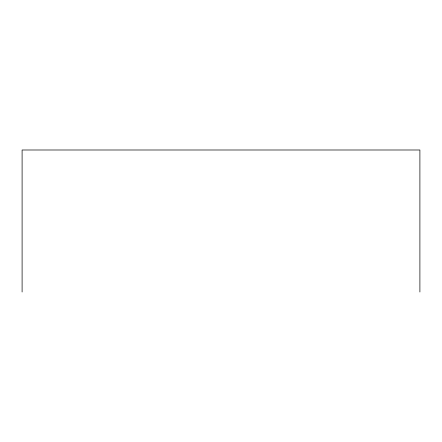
<?xml version="1.0" encoding="UTF-8"?>
<svg xmlns="http://www.w3.org/2000/svg" width="442" height="442" viewBox="0 0 442 442"><rect width="100%" height="100%" fill="white"/><g stroke="black" fill="none" stroke-linecap="round" stroke-linejoin="round"><path stroke-width="0.66" d="M419.9 292.007L419.9 149.993L22.1 149.993L22.1 292.007"/></g></svg>
